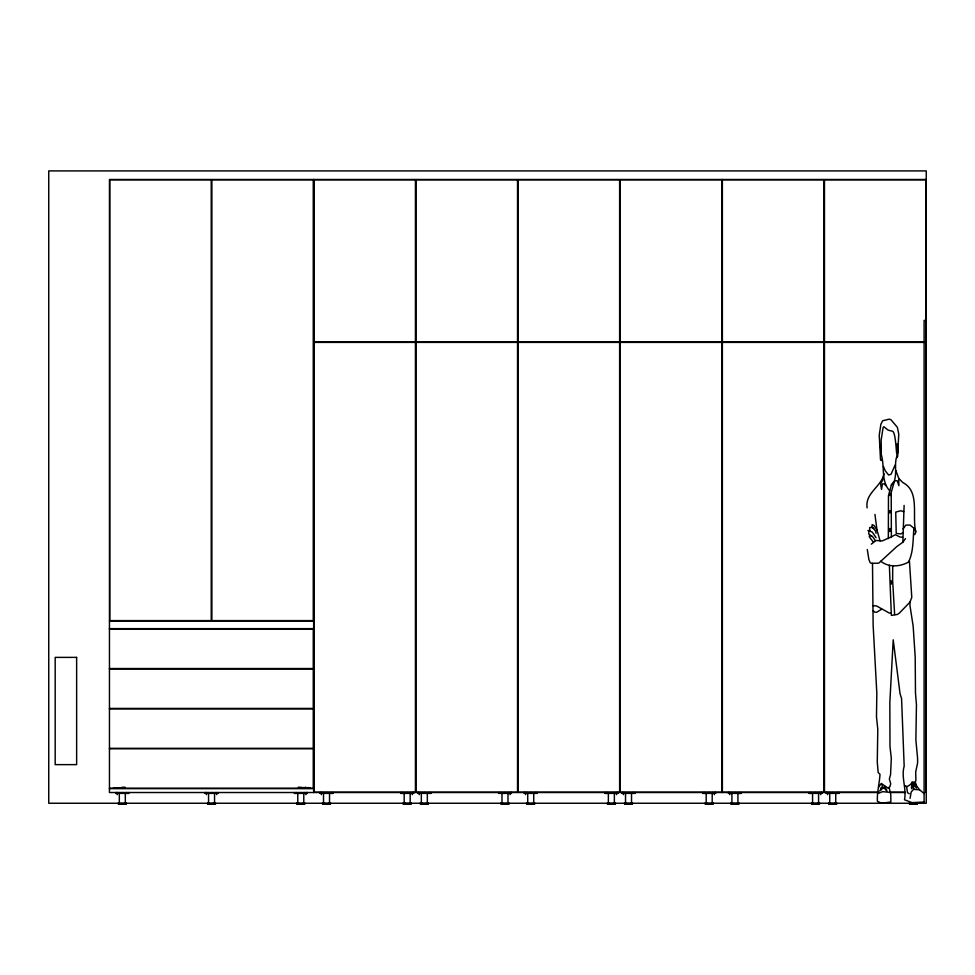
<?xml version="1.0" encoding="UTF-8"?>
<svg xmlns="http://www.w3.org/2000/svg" width="975" height="975" viewBox="0 0 975 975"><rect width="100%" height="100%" fill="white"/><g stroke="black" fill="none" stroke-linecap="round" stroke-linejoin="round"><path stroke-width="1.46" d="M867.287 549.547L868.896 559.553L870.285 562.88L872.503 563.355L873.137 625.28L876.818 693.091L876.488 716.857L877.793 729.178L877.268 762.084L878.182 772.566L880.023 774.333C879.45 783.327 876.915 792.407 877.402 801.34L881.778 803.242L890.833 801.974L890.809 794.783L889.09 787.434M892.734 565.89L892.625 580.454L894.648 614.567M871.309 544.135L876.098 540.467L882.18 540.93L891.369 536.908L891.211 492.582L893.917 482.905M878.902 786.886L881.254 783.412L888.176 788.227L889.87 786.74L890.723 783.827L889.346 778.94L890.565 774.662L891.308 758.184L889.98 746.545L889.834 702.5L893.21 639.819L900.047 693.7L901.57 698.539L904.178 766.216C900.961 776.868 906.713 788.385 904.52 799.78L912.125 802.632L923.788 802.035M872.503 563.355L878.804 563.123L896.756 546.622L902.838 542.246L904.118 505.403M896.915 452.022L897.256 443.82L897.938 449.317L897.719 456.19L896.878 457.738L896.915 452.022C896.305 458.445 896.159 433.107 892.649 431.255L888.188 430.158L883.838 426.733L883.118 427.489L881.156 440.103L881.303 453.777L880.352 445.904L879.645 445.636M896.415 457.458C894.355 465.904 897.061 473.277 894.136 481.613L891.345 485.026L888.469 495.641L888.335 538.614M880.73 561.247C889.005 567.706 899.888 566.804 908.456 562.124C913.636 551.935 912.892 539.248 913.928 527.962M880.864 453.351C885.312 465.745 880.34 480.529 889.736 490.864M867.141 507.89C864.813 492.704 881.619 486.903 884.02 473.594M883.094 477.202L882.57 480.37L880.608 483.893L881.51 489.401L882.473 483.893L884.069 483.893L886.287 485.903M910.065 798.33L911.174 792.017L913.551 789.384L919.523 789.75L924.154 793.553M911.393 788.19L912.137 782.218L915.269 782.121L915.878 780.414L915.708 771.859L917.597 763.047L917.585 758.233L915.878 740.013L916.451 704.828L915.476 692.969L915.196 656.87L913.161 626.23L909.967 605.548L909.919 602.197L911.783 597.395L909.419 560.893M897.707 453.095L898.779 434.216L897.366 427.306L891.065 419.835L889.322 419.14L882.668 420.761L880.888 424.222L879.243 435.167L880.523 459.944L881.266 460.578L881.839 459.773M895.123 465.026L891.028 474.289L888.603 475.02L885.263 470.827L883.435 466.489M911.723 788.836L912.868 786.118L912.417 783.949L915.574 784.826M903.069 528.962L905.812 525.111L909.98 525.038L915.208 529.291L915.757 532.045L915.062 534.142L913.66 534.836M905.495 538.59L902.838 542.246M912.137 782.218L910.406 784.595L906.652 786.898L907.506 792.736L909.285 793.747M909.919 602.197L899.255 613.202L897.256 614.482L891.357 615.396L889.371 565.293M891.345 485.026L895.269 480.712L897.195 480.712L898.865 485.672L898.755 478.372L895.903 470.547M891.369 536.908L895.355 534.702L900.035 537.054L902.594 537.274M904.898 786.301L905.678 785.74L906.652 786.898M880.912 787.812L884.715 786.91L885.812 788.214M881.717 609.168L876.72 612.227L874.831 612.227L873.21 610.728M879.584 790.835L881.278 789.896L882.229 787.922L882.229 784.522M880.34 788.958L884.715 787.922L886.726 789.957M902.716 532.935L900.803 533.922L896.22 533.398L895.733 512.094L900.827 510.754L903.691 511.668M878.755 793.187L882.668 791.663L888.773 792.261M867.921 530.595L869.468 530.376M891.211 613.007L889.456 613.129L876.452 605.902L873.088 605.694M926.25 179.485L109.456 179.485L109.456 792.517L877.841 792.517M926.25 320.409L924.105 320.409L924.105 803.242M924.41 341.75L824.472 341.75L824.472 179.802L925.933 179.802L925.933 341.75M924.41 342.396L824.472 342.396L824.472 792.188L878.987 792.188M109.456 620.917L313.658 620.917M109.456 628.643L313.658 628.643M109.456 629.07L313.328 629.07L313.328 668.533L109.456 668.533M109.456 668.96L313.328 668.96L313.328 708.435L109.456 708.435M109.456 708.862L313.328 708.862L313.328 748.325L109.456 748.325M109.456 748.751L313.328 748.751L313.328 788.227L109.456 788.227M122.363 787.227L122.363 788.105L113.307 788.105L122.363 787.556M300.885 787.556L309.514 787.666M109.456 788.653L313.658 788.653M889.59 792.188L904.727 792.188M889.943 792.517L905.068 792.517M115.891 792.943L128.542 793.37M205.116 792.943L217.754 792.943M307.223 792.943L294.56 793.37M320.092 792.943L332.743 793.37M413.607 792.943L400.957 793.37M417.897 792.943L430.548 793.37M498.822 792.943L511.412 792.943M524.282 792.943L536.933 792.943M617.809 792.943L605.146 793.37M622.099 792.943L634.737 792.943M715.613 792.943L702.963 793.37M728.483 792.943L741.146 793.37M822.01 792.943L809.348 793.37M826.3 792.943L838.89 792.943M332.938 793.37L320.092 793.37L320.092 792.517M400.749 793.37L413.607 793.37L413.607 792.517M430.755 793.37L417.897 793.37L417.897 792.517M118.243 803.022L126.397 803.022M207.48 803.022L215.633 803.022M296.705 803.022L304.858 803.022M322.445 803.022L330.598 803.022M403.089 803.022L411.243 803.022M420.249 803.022L428.403 803.022M500.906 803.022L509.06 803.022M526.646 803.022L534.8 803.022M607.291 803.022L615.444 803.022M624.451 803.022L632.604 803.022M705.108 803.022L713.261 803.022M730.848 803.022L739.001 803.022M811.493 803.022L819.646 803.022M828.652 803.022L836.806 803.022M909.297 803.022L917.463 803.022M118.828 803.242L48.75 803.242L48.75 170.905L926.25 170.905L926.25 803.242L915.586 803.242M124.922 803.242L208.711 803.242M213.281 803.242L298.594 803.242M303.164 803.242L324.492 803.242M329.062 803.242L405.234 803.242M409.805 803.242L421.992 803.242M426.562 803.242L502.734 803.242M507.305 803.242L528.633 803.242M533.203 803.242L609.375 803.242M613.945 803.242L626.133 803.242M630.703 803.242L706.875 803.242M711.445 803.242L732.773 803.242M737.344 803.242L811.992 803.242M818.086 803.242L830.273 803.242M834.844 803.242L911.016 803.242M118.243 803.875L126.397 803.875M207.48 803.875L215.633 803.875M296.705 803.875L304.858 803.875M322.445 803.875L330.598 803.875M403.089 803.875L411.243 803.875M420.249 803.875L428.403 803.875M500.906 803.875L509.06 803.875M526.646 803.875L534.8 803.875M607.291 803.875L615.444 803.875M624.451 803.875L632.604 803.875M705.108 803.875L713.261 803.875M730.848 803.875L739.001 803.875M811.493 803.875L819.646 803.875M828.652 803.875L836.806 803.875M909.297 803.875L917.463 803.875M118.487 804.095L126.165 804.095M207.712 804.095L215.39 804.095M296.948 804.095L304.614 804.095M322.688 804.095L330.354 804.095M403.333 804.095L411.011 804.095M420.493 804.095L428.171 804.095M501.138 804.095L508.816 804.095M526.878 804.095L534.556 804.095M607.535 804.095L615.213 804.095M624.695 804.095L632.373 804.095M705.339 804.095L713.017 804.095M731.079 804.095L738.757 804.095M811.736 804.095L819.414 804.095M828.896 804.095L836.562 804.095M909.541 804.095L917.219 804.095M876.086 537.7L872.284 532.106L868.981 530.814L868.749 534.044L873.112 537.262L875.172 540.467M871.869 536.031L869.505 535.531L869.322 536.847L873.32 542.088M916.159 786.313L914.44 785.362L913.66 782.547M873.624 528.572L871.455 527.365L869.688 527.548L869.785 530.912M898.755 478.372L902.789 482.515C920.193 491.376 911.808 515.787 915.757 531.704M880.12 540.991L876.988 530.107L874.941 514.398M886.921 791.03L885.203 789.275L884.715 786.228M919.523 789.75L916.707 786.069L915.269 782.121M916.39 788.019L914.44 785.362L912.868 786.118L913.928 788.47M876.988 530.107L873.868 525.318L872.125 524.684L872.064 526.537L875.611 531.131L876.111 533.288M925.933 342.396L925.933 792.188M839.17 792.517L839.17 793.37L826.3 793.37L826.3 792.517M837.233 792.517L837.233 793.37M835.733 793.15L835.733 803.022M832.735 792.517L832.735 793.37M829.725 793.15L829.725 803.022M829.298 792.517L829.384 793.37M827.58 792.529L827.58 794.637M826.642 792.517L826.507 793.37M822.01 792.517L822.01 793.37L809.152 793.37L809.14 792.517M821.657 792.517L821.572 793.37M820.718 792.529L820.718 794.637M819 792.517L819 793.37M818.573 793.15L818.573 803.022M815.575 792.517L815.49 793.37M812.565 793.15L812.565 803.022M811.066 792.517L811.127 793.37M741.353 792.517L741.353 793.37L728.483 793.37L728.483 792.517M739.428 792.517L739.367 793.37M737.929 793.15L737.929 803.022M734.918 792.517L735.004 793.37M731.92 793.15L731.92 803.022M731.494 792.517L731.579 793.37M729.775 792.529L729.775 794.637M728.837 792.517L728.922 793.37M722.048 179.485L722.048 792.517M715.613 792.517L715.613 793.37L702.756 793.37L702.743 792.517M715.272 792.517L715.175 793.37M714.334 792.529L714.334 794.637M712.615 792.517L712.53 793.37M712.189 793.15L712.189 803.022M709.178 792.517L709.093 793.37M706.18 793.15L706.18 803.022M704.681 792.517L704.73 793.37M634.969 792.517L634.969 793.37L622.099 793.37L622.099 792.517M633.031 792.517L632.982 793.37M631.532 793.15L631.532 803.022M628.619 792.943L628.534 792.517M625.523 793.15L625.523 803.022M625.097 792.517L625.097 793.37M623.378 792.529L623.378 794.637M622.44 792.517L622.306 793.37M617.809 792.517L617.809 793.37L604.951 793.37L604.939 792.517M617.455 792.517L617.589 793.37M616.517 792.529L616.517 794.637M614.798 792.517L614.798 793.37M614.372 793.15L614.372 803.022M611.374 792.517L611.288 792.943M608.363 793.15L608.363 803.022M606.864 792.517L606.925 793.37M537.152 792.517L537.152 793.37L524.282 793.37L524.282 792.517M535.226 792.517L535.165 793.37M533.727 793.15L533.727 803.022M530.717 792.517L530.802 793.37M527.719 793.15L527.719 803.022M527.292 792.517L527.378 793.37M525.574 792.529L525.574 794.637M524.635 792.517L524.721 793.37M511.412 792.517L511.412 793.37L498.566 793.37L498.542 792.517M511.071 792.517L511.071 793.37M510.132 792.529L510.132 794.637M508.414 792.517L508.328 792.943M507.987 793.15L507.987 803.022M504.977 792.517L504.892 793.37M501.979 793.15L501.979 803.022M500.48 792.517L500.541 793.37M430.767 792.517L430.767 793.37M428.842 792.517L428.781 793.37M427.33 793.15L427.33 803.022M424.332 792.517L424.418 793.37M421.334 793.15L421.334 803.022M420.895 792.517L420.981 793.37M419.189 792.529L419.189 794.637M418.251 792.517L418.336 793.37M413.254 792.517L413.168 793.37M412.315 792.529L412.315 794.637M410.609 792.517L410.524 793.37M410.17 793.15L410.17 803.022M407.172 792.517L407.087 793.37M404.174 793.15L404.174 803.022M402.663 792.517L402.663 793.37M400.737 792.517L400.737 793.37M332.95 792.517L332.95 793.37M331.025 792.517L330.964 792.943M329.526 793.15L329.526 803.022M326.515 792.517L326.515 793.37M323.517 793.15L323.517 803.022M323.176 792.943L323.091 792.517M321.372 792.529L321.372 794.637M320.434 792.517L320.3 793.37M313.658 179.485L313.658 792.517M309.404 787.666L309.94 788.105L300.885 788.105L300.885 787.227M307.223 792.517L307.223 793.37L294.365 793.37L294.353 792.517M306.869 792.517L307.003 793.37M305.931 792.529L305.931 794.637M305.394 787.288L305.236 788.105M304.212 792.517L304.212 793.37M303.786 793.15L303.786 803.022M300.788 792.517L300.702 792.943M299.764 787.227L298.265 787.191M297.777 793.15L297.777 803.022M296.339 792.943L296.278 792.517M217.986 792.517L217.986 793.37L205.116 793.37L205.116 792.517M216.694 793.15L216.694 794.637M216.06 792.517L215.999 792.943M214.549 793.15L214.549 803.022M211.636 792.943L211.551 792.517M208.553 793.15L208.553 803.022M208.126 792.517L208.126 793.37M206.408 792.529L206.408 794.637M205.469 792.517L205.335 793.37M128.761 792.517L128.761 793.37L115.891 793.37L115.891 792.517M126.823 792.517L126.762 793.37M125.324 793.15L125.324 803.022M124.995 787.191L123.496 787.227M122.326 792.517L122.411 793.37M119.316 793.15L119.316 803.022M118.889 792.517L118.889 793.37M117.171 792.529L117.171 794.637M116.232 792.517L116.232 793.37M889.237 528.608L889.809 531.546L890.614 529.827L890.37 528.608L889.237 528.608M890.736 581.149L891.296 584.086L891.869 581.149L890.736 581.149M889.748 493.228L890.151 495.617L890.821 494.301L889.748 493.228M889.48 510.644L889.882 513.033L890.382 510.729L889.48 510.644M211.234 179.802L109.773 179.802L109.773 620.6L211.234 620.6L211.234 179.802M313.328 179.802L211.88 179.802L211.88 620.6L313.328 620.6L313.328 179.802M415.435 179.802L313.974 179.802L313.974 341.75L415.435 341.75L415.435 179.802M517.53 179.802L416.069 179.802L416.069 341.75L517.53 341.75L517.53 179.802M619.625 179.802L518.176 179.802L518.176 341.75L619.625 341.75L619.625 179.802M721.732 179.802L620.271 179.802L620.271 341.75L721.732 341.75L721.732 179.802M823.826 179.802L722.378 179.802L722.378 341.75L823.826 341.75L823.826 179.802M415.435 342.396L313.974 342.396L313.974 792.188L415.435 792.188L415.435 342.396M517.53 342.396L416.069 342.396L416.069 792.188L517.53 792.188L517.53 342.396M619.625 342.396L518.176 342.396L518.176 792.188L619.625 792.188L619.625 342.396M721.732 342.396L620.271 342.396L620.271 792.188L721.732 792.188L721.732 342.396M823.826 342.396L722.378 342.396L722.378 792.188L823.826 792.188L823.826 342.396M76.635 657.382L55.185 657.382L55.185 764.632L76.635 764.632L76.635 657.382"/></g></svg>
